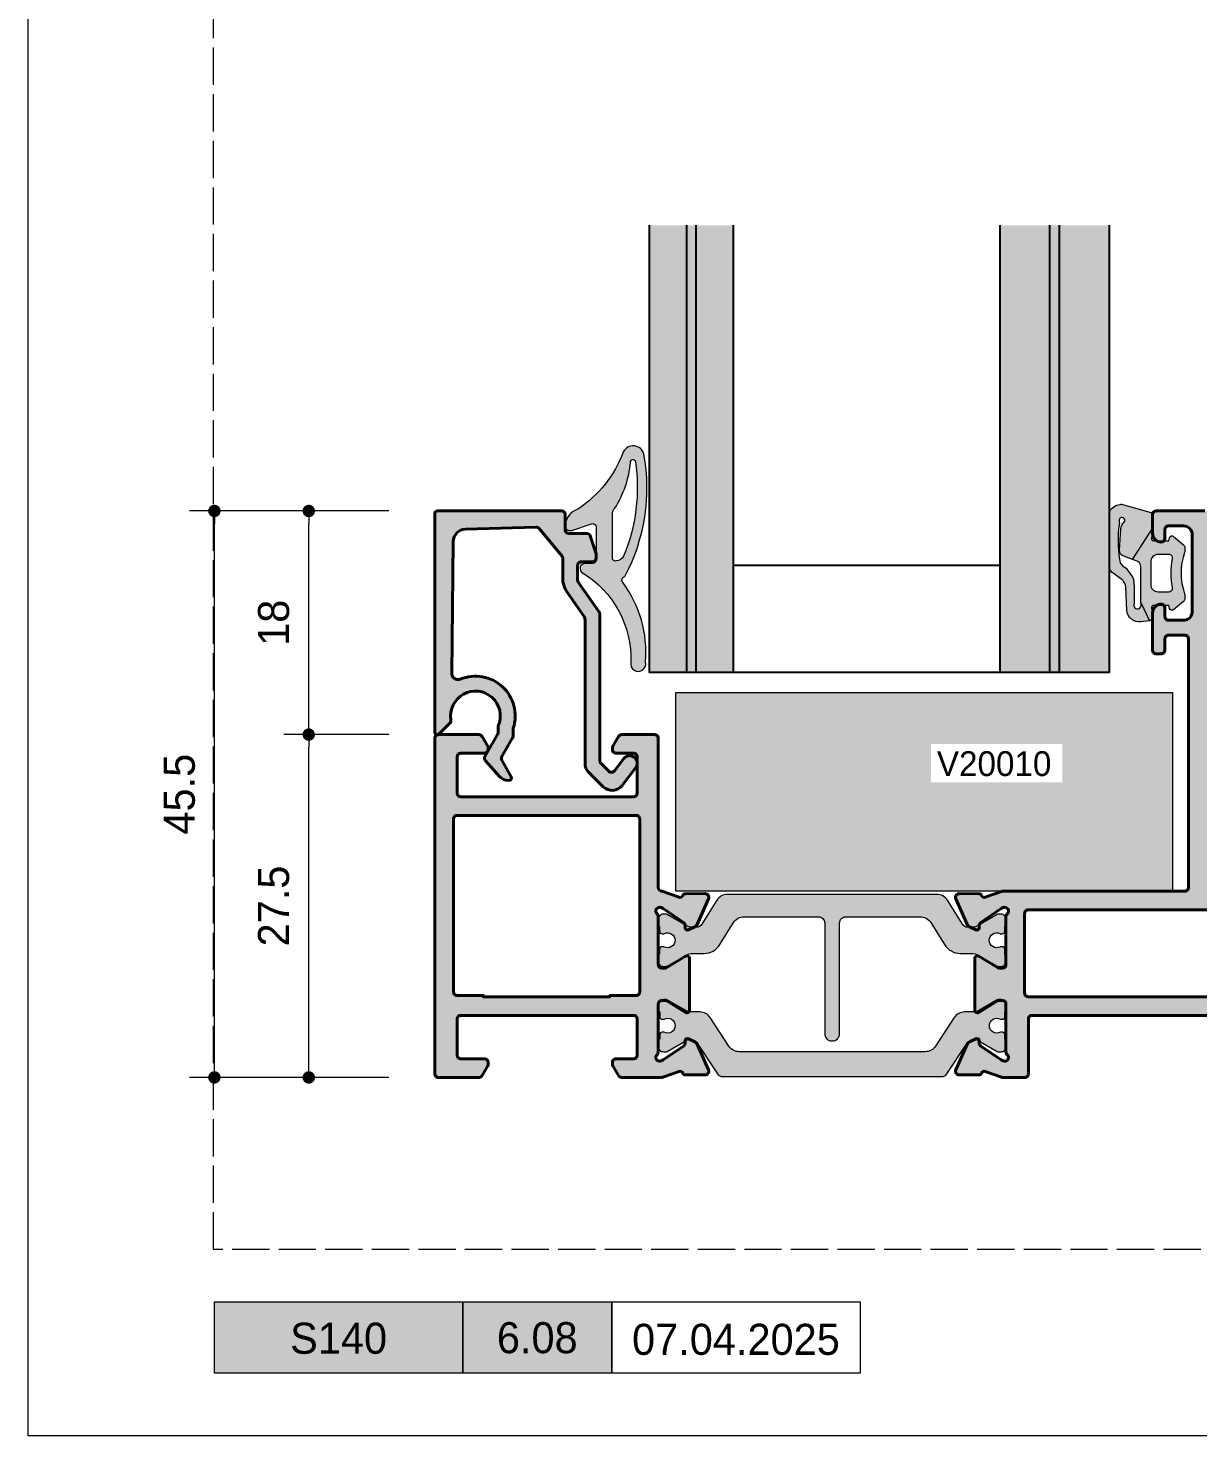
# Model space of a CAD drawing. Header units: millimetres. Extents: x -576 to 4430, y -1196 to 2690.
# Drawn here: x 1820 to 1914.2, y 0 to 113.3 of the extents above; entities that cross this region are included whole.
import ezdxf
from ezdxf.enums import TextEntityAlignment as Align

# ---------------------------------------------------------------- set-up
doc = ezdxf.new("R2010")
doc.units = ezdxf.units.MM
doc.header["$LTSCALE"] = 0.25
doc.header["$MEASUREMENT"] = 0
doc.linetypes.add('ACAD_ISO02W100', pattern=[15, 12, -3])
doc.layers.get('0').update_dxf_attribs({"lineweight": 5})
doc.layers.get('Defpoints').update_dxf_attribs({"lineweight": 5})
for name, color, linetype, lineweight in [('01_Aluminum', 4, 'Continuous', 40), ('01_Dimension', 251, 'Continuous', 9), ('01_External Border', 150, 'Continuous', 20), ('01_Fill Glass', 254, 'Continuous', 0), ('01_Fill Plastic', 253, 'Continuous', 0), ('01_Fill Polyamide', 10, 'Continuous', 0), ('01_Glazing', 6, 'Continuous', 25), ('01_Plastic', 3, 'Continuous', 20), ('01_Polyamide', 201, 'Continuous', 20), ('01_Text', 40, 'Continuous', 25), ('01_Thin line', 8, 'Continuous', 9)]:
    doc.layers.add(name, color=color, linetype=linetype, lineweight=lineweight)
for name, color, linetype, lineweight, true_color in [('01_Fill 2°material', 7, 'Continuous', 0, 0xbfbfbf), ('01_Fill Aluminum', 7, 'Continuous', 0, 0xdcdcdc), ('01_Text [White]', 7, 'Continuous', 25, 0xffffff)]:
    doc.layers.add(name, color=color, linetype=linetype, lineweight=lineweight, true_color=true_color)
doc.layers.add('01_Fill Border Grey', color=7, linetype='Continuous', true_color=0x555655)
doc.layers.add('02_Block Frame', color=7, linetype='Continuous', lineweight=5, true_color=0xe2001a, plot=False)
doc.layers.add('VETRO', color=6, linetype='Continuous')
doc.styles.add('ALUK Main&Secondary Titles', font='GOTHIC.TTF')
doc.styles.add('Aluk Text', font='GOTHIC.TTF')
doc.dimstyles.new('ALUK Manual 1-1', dxfattribs={"dimtxt": 2.5, "dimasz": 1, "dimexe": 2, "dimexo": 4, "dimgap": 1.5, "dimtad": 3, "dimdec": 1, "dimdsep": 46, "dimtxsty": 'Aluk Text', "dimblk": 'DOT', "dimcen": 0, "dimclrd": 256, "dimclre": 256, "dimclrt": 2, "dimaunit": 1, "dimadec": 0, "dimazin": 0, "dimtfac": 0.7, "dimtdec": 1, "dimtmove": 0, "dimatfit": 3, "dimldrblk": 'DOT', "dimfxl": 1, "dimtolj": 2, "dimlwd": -1, "dimlwe": -1, "dimarcsym": 0})

# ---------------------------------------------------------------- blocks, each defined once
blk = doc.blocks.new('serie_')
at = {"layer": '01_Text [White]', "color": 7, "true_color": 0xffffff, "insert": (10, -2.87), "char_height": 2.5, "attachment_point": 5, "style": 'ALUK Main&Secondary Titles'}
blk.add_mtext_dynamic_manual_height_columns('S140', width=20, gutter_width=12.5, heights=[0], dxfattribs=at)
blk = doc.blocks.new('U10000')
at = {"layer": '01_Fill Aluminum', "ltscale": 0.25}
h = blk.add_hatch(color=256, dxfattribs=at)
h.dxf.hatch_style = 1
h.paths.add_polyline_path([(96.5, 9.6, 0.585524), (96.19, 9.77), (94.68, 8.84, -0.137872), (94.52, 8.8), (94.3, 8.8, -0.414214), (94, 9.1), (94, 12.95, 0.213411), (93.9, 13.18, -0.85546), (94.22, 13.67), (94.4, 13.59), (96.03, 12.47, -0.267949), (96.16, 12.2), (96.15, 12.08, 0.57735), (96.44, 11.89), (96.94, 12.13, 0.177976), (97.09, 12.27), (98.04, 14.38, 0.544467), (97.76, 14.8), (96.18, 14.79, 0.303984), (95.97, 14.65, -0.402738), (95.67, 14.51), (94.37, 14.98, 0.086513), (94.27, 15), (79.6, 15, -0.414214), (79.3, 15.3), (79.3, 35.3, -0.414214), (79.6, 35.6), (80.9, 35.6, -0.414214), (81.2, 35.3), (81.2, 34.4, 0.414214), (81.5, 34.1), (81.9, 34.1, 0.414214), (82.2, 34.4), (82.2, 37.4, 0.414214), (81.5, 38.1, 0.414214), (81.2, 37.8), (81.2, 37.1, -0.414214), (80.9, 36.8), (79.7, 36.8, -0.414214), (79, 37.5), (79, 43.7, -0.414214), (79.7, 44.4), (80.9, 44.4, -0.414214), (81.2, 44.1), (81.2, 43.4, 0.414214), (81.5, 43.1, 0.414214), (82.2, 43.8), (82.2, 45.3, 0.414214), (81.9, 45.6), (78, 45.6, 0.414214), (77.7, 45.3), (77.7, 23.2, -0.391837), (77.42, 22.9), (77.12, 22.9, 0.391837), (76.2, 21.9), (76.2, 21.7, 0.414214), (76.5, 21.4), (77.4, 21.4, -0.414214), (77.7, 21.1), (77.7, 15.3, -0.414214), (77.4, 15), (70.23, 15, 0.086513), (70.13, 14.98), (68.83, 14.51, -0.392793), (68.53, 14.64), (68.53, 14.65, 0.294413), (68.31, 14.79), (66.74, 14.8, 0.548619), (66.46, 14.38), (67.41, 12.27, 0.177976), (67.55, 12.13), (68.06, 11.89, 0.717549), (68.35, 12.13, -0.329769), (68.47, 12.47), (70.1, 13.59), (70.28, 13.67, -0.855531), (70.6, 13.18, 0.213411), (70.5, 12.95), (70.5, 9.1, -0.414214), (70.2, 8.8), (69.98, 8.8, -0.137872), (69.82, 8.84), (68.3, 9.77, 0.585524), (68, 9.6), (68, 5.4, 0.585524), (68.3, 5.23), (69.82, 6.16, -0.137872), (69.98, 6.2), (70.2, 6.2, -0.414214), (70.5, 5.9), (70.5, 2.05, 0.213411), (70.6, 1.82, -0.85546), (70.28, 1.33), (70.1, 1.41), (68.47, 2.53, -0.267949), (68.34, 2.8), (68.35, 2.92, 0.57735), (68.06, 3.11), (67.55, 2.87, 0.177976), (67.41, 2.73), (66.46, 0.62, 0.544467), (66.74, 0.2), (68.31, 0.21, 0.303984), (68.53, 0.35, -0.402738), (68.83, 0.49), (70.13, 0.02, 0.086513), (70.23, 0), (72, 0, 0.414214), (72.3, 0.3), (72.3, 4.7, -0.414214), (72.6, 5), (91.9, 5, -0.414214), (92.2, 4.7), (92.2, 0.3, 0.414214), (92.5, 0), (94.27, 0, 0.086513), (94.37, 0.02), (95.67, 0.49, -0.392793), (95.96, 0.36), (95.97, 0.35, 0.294413), (96.18, 0.21), (97.76, 0.2, 0.548619), (98.04, 0.62), (97.09, 2.73, 0.177976), (96.94, 2.87), (96.44, 3.11, 0.717549), (96.15, 2.87, -0.329769), (96.03, 2.53), (94.4, 1.41), (94.22, 1.33, -0.855531), (93.9, 1.82, 0.213411), (94, 2.05), (94, 5.9, -0.414214), (94.3, 6.2), (94.52, 6.2, -0.137872), (94.68, 6.16), (96.19, 5.23, 0.585524), (96.5, 5.4)])
h.paths.add_polyline_path([(72, 13.2, -0.414214), (72.3, 13.5), (92.2, 13.5, -0.414214), (92.5, 13.2), (92.5, 6.8, -0.414214), (92.2, 6.5), (72.3, 6.5, -0.414214), (72, 6.8)], flags=16)
h = blk.add_hatch(color=256, dxfattribs=at)
h.dxf.hatch_style = 1
h.paths.add_polyline_path([(140, 27.3, 0.414214), (139.7, 27.6), (136.45, 27.6, 0.267949), (136.19, 27.45), (135.74, 26.67, 0.131652), (135.7, 26.52, 0.569051), (136, 26.1), (137.9, 26.1, -0.414214), (138.2, 25.8), (138.2, 22.9, -0.414214), (137.9, 22.6), (124, 22.6, -0.414214), (123.7, 22.9), (123.7, 25.8, -0.414214), (124, 26.1), (125.4, 26.1, 0.414214), (125.7, 26.4, 0.240277), (125.66, 26.67), (125.21, 27.45, 0.267949), (124.95, 27.6), (122.3, 27.6, 0.414214), (122, 27.3), (122, 15.3, -0.398616), (121.72, 15, 0.073042), (121.63, 14.98), (120.33, 14.51, -0.392793), (120.03, 14.64), (120.03, 14.65, 0.294413), (119.81, 14.79), (118.24, 14.8, 0.548619), (117.96, 14.38), (118.91, 12.27, 0.177976), (119.05, 12.13), (119.56, 11.89, 0.717549), (119.85, 12.13, -0.329769), (119.97, 12.47), (121.6, 13.59), (121.78, 13.67, -0.855531), (122.1, 13.18, 0.213411), (122, 12.95), (122, 9.1, -0.414214), (121.7, 8.8), (121.48, 8.8, -0.137872), (121.32, 8.84), (119.8, 9.77, 0.585524), (119.5, 9.6), (119.5, 5.4, 0.585524), (119.8, 5.23), (121.32, 6.16, -0.137872), (121.48, 6.2), (121.7, 6.2, -0.414214), (122, 5.9), (122, 2.05, 0.213411), (122.1, 1.82, -0.85546), (121.78, 1.33), (121.6, 1.41), (119.97, 2.53, -0.267949), (119.84, 2.8), (119.85, 2.92, 0.57735), (119.56, 3.11), (119.05, 2.87, 0.177976), (118.91, 2.73), (117.96, 0.62, 0.544467), (118.24, 0.2), (119.81, 0.21, 0.303984), (120.03, 0.35, -0.402738), (120.33, 0.49), (121.63, 0.02, 0.086513), (121.73, 0), (124.95, 0, 0.26795), (125.21, 0.15), (125.66, 0.93, 0.131652), (125.7, 1.08, 0.569051), (125.4, 1.5), (124, 1.5, -0.414214), (123.7, 1.8), (123.7, 4.7, -0.414214), (124, 5), (137.9, 5, -0.414214), (138.2, 4.7), (138.2, 1.8, -0.414214), (137.9, 1.5), (136, 1.5, 0.414214), (135.7, 1.2, 0.240277), (135.74, 0.93), (136.19, 0.15, 0.267949), (136.45, 0), (139.7, 0, 0.414214), (140, 0.3)])
h.paths.add_polyline_path([(123.5, 6.9), (123.5, 20.8, -0.414214), (123.8, 21.1), (138.2, 21.1, -0.414214), (138.5, 20.8), (138.5, 6.9, -0.414214), (138.2, 6.6), (136.1, 6.6), (136.1, 6.5), (125.9, 6.5), (125.9, 6.6), (123.8, 6.6, -0.414214)], flags=16)
at = {"layer": '01_Fill Polyamide', "ltscale": 0.25}
h = blk.add_hatch(color=256, dxfattribs=at)
h.dxf.hatch_style = 1
h.paths.add_polyline_path([(121.5, 11.59, 0.109552), (121.59, 11.57), (121.7, 11.57, 0.414214), (121.9, 11.77), (121.9, 12.14, 0.267949), (122, 12.32), (122, 12.74, 0.414214), (121.6, 13.14), (121.39, 13.14, 0.131571), (121.29, 13.12), (119.8, 12.25, -0.131571), (119.2, 12.09), (118.93, 12.09, -0.258618), (118.5, 12.33), (117.29, 14.27, 0.258618), (116.44, 14.74), (99.56, 14.74, 0.258618), (98.71, 14.27), (97.5, 12.33, -0.258618), (97.07, 12.09), (96.8, 12.09, -0.131571), (96.2, 12.25), (94.71, 13.12, 0.131571), (94.61, 13.14), (94.4, 13.14, 0.414214), (94, 12.74), (94, 12.32, 0.267949), (94.1, 12.14), (94.1, 11.77, 0.414214), (94.3, 11.57), (94.41, 11.57, 0.109552), (94.5, 11.59, -0.548663), (95.35, 11.04, -0.548663), (94.5, 10.5, 0.109552), (94.41, 10.52), (94.3, 10.52, 0.414214), (94.1, 10.32), (94.1, 9.94, 0.267949), (94, 9.77), (94, 9.34, 0.414214), (94.4, 8.94), (94.61, 8.94, 0.131571), (94.71, 8.97), (96.2, 9.83, -0.131571), (96.8, 9.99), (97.68, 9.99, 0.258618), (98.95, 10.7), (100.06, 12.47, -0.258618), (100.91, 12.94), (106.9, 12.94, -0.414214), (107.4, 12.44), (107.4, 3.54, 1), (108.6, 3.54), (108.6, 12.44, -0.414214), (109.1, 12.94), (115.09, 12.94, -0.258618), (115.94, 12.47), (117.04, 10.7, 0.258618), (118.32, 9.99), (119.2, 9.99, -0.131571), (119.8, 9.83), (121.29, 8.97, 0.131571), (121.39, 8.94), (121.6, 8.94, 0.414214), (122, 9.34), (122, 9.77, 0.267949), (121.9, 9.94), (121.9, 10.32, 0.414214), (121.7, 10.52), (121.59, 10.52, 0.109552), (121.5, 10.5, -0.548663), (120.65, 11.04, -0.548663)])
h.paths.add_polyline_path([(121.53, 4.69), (121.69, 4.69, 0.414214), (121.89, 4.89), (121.89, 5.27), (121.99, 5.27), (121.99, 5.87, 0.414214), (121.59, 6.27), (121.38, 6.27, 0.137888), (121.28, 6.24), (119.79, 5.38, -0.131829), (119.39, 5.27), (118.65, 5.27, 0.252853), (117.82, 4.82), (116.31, 2.52, -0.252853), (115.48, 2.07), (100.51, 2.07, -0.252853), (99.67, 2.52), (98.17, 4.82, 0.252853), (97.33, 5.27), (96.6, 5.27, -0.131829), (96.2, 5.38), (94.7, 6.24, 0.125779), (94.6, 6.27), (94.39, 6.27, 0.414214), (93.99, 5.87), (93.99, 5.27), (94.09, 5.27), (94.09, 4.89, 0.414214), (94.29, 4.69), (94.45, 4.69, -0.571287), (95.34, 4.17, -0.571287), (94.45, 3.64), (94.29, 3.64, 0.414214), (94.09, 3.44), (94.09, 3.07), (93.99, 3.07), (93.99, 2.47, 0.414214), (94.39, 2.07), (94.6, 2.07, 0.137888), (94.71, 2.1), (96.23, 2.98, -0.397189), (97.13, 2.77), (98.76, 0.29, 0.252157), (99.17, 0.07), (116.81, 0.07, 0.252157), (117.23, 0.29), (118.86, 2.77, -0.397189), (119.76, 2.98), (121.29, 2.09, 0.125779), (121.38, 2.07), (121.59, 2.07, 0.414214), (121.99, 2.47), (121.99, 3.07), (121.89, 3.07), (121.89, 3.44, 0.414214), (121.69, 3.64), (121.53, 3.64, -0.571287), (120.64, 4.17, -0.571287)])
at = {"layer": '01_Aluminum'}
blk.add_lwpolyline([(78, 45.6), (81.9, 45.6, -0.414214), (82.2, 45.3), (82.2, 43.8, -0.414214), (81.5, 43.1, -0.414214), (81.2, 43.4), (81.2, 44.1, 0.414214), (80.9, 44.4), (79.7, 44.4, 0.414214), (79, 43.7), (79, 37.5, 0.414214), (79.7, 36.8), (80.9, 36.8, 0.414214), (81.2, 37.1), (81.2, 37.8, -0.414214), (81.5, 38.1, -0.414214), (82.2, 37.4), (82.2, 34.4, -0.414214), (81.9, 34.1), (81.5, 34.1, -0.414214), (81.2, 34.4), (81.2, 35.3, 0.414214), (80.9, 35.6), (79.6, 35.6, 0.414214), (79.3, 35.3), (79.3, 15.3, 0.414214), (79.6, 15), (94.27, 15, -0.086513), (94.37, 14.98), (95.67, 14.51, 0.392793), (95.96, 14.64), (95.97, 14.65, -0.294413), (96.18, 14.79), (97.76, 14.8, -0.548619), (98.04, 14.38), (97.09, 12.27, -0.177976), (96.94, 12.13), (96.44, 11.89, -0.57735), (96.15, 12.08), (96.16, 12.2, 0.267949), (96.03, 12.47), (94.4, 13.59), (94.22, 13.67, 0.85546), (93.9, 13.18, -0.213411), (94, 12.95), (94, 9.1, 0.414214), (94.3, 8.8), (94.52, 8.8, 0.137872), (94.68, 8.84), (96.19, 9.77, -0.585524), (96.5, 9.6), (96.5, 5.4, -0.585524), (96.19, 5.23), (94.68, 6.16, 0.137872), (94.52, 6.2), (94.3, 6.2, 0.414214), (94, 5.9), (94, 2.05, -0.213411), (93.9, 1.82, 0.85546), (94.22, 1.33), (94.4, 1.41), (96.03, 2.53, 0.267949), (96.16, 2.8), (96.15, 2.92, -0.57735), (96.44, 3.11), (96.94, 2.87, -0.177976), (97.09, 2.73), (98.04, 0.62, -0.548619), (97.76, 0.2), (96.18, 0.21, -0.294413), (95.97, 0.35), (95.96, 0.36, 0.392793), (95.67, 0.49), (94.37, 0.02, -0.086513), (94.27, 0), (92.5, 0, -0.414214), (92.2, 0.3), (92.2, 4.7, 0.414214), (91.9, 5), (72.6, 5, 0.414214)], format="xyb", dxfattribs=at)
for points in [[(121.32, 8.84, 0.137872), (121.48, 8.8), (121.7, 8.8, 0.414214), (122, 9.1), (122, 12.95, -0.213411), (122.1, 13.18, 0.85546), (121.78, 13.67), (121.6, 13.59), (119.97, 12.47, 0.267949), (119.84, 12.2), (119.85, 12.08, -0.57735), (119.56, 11.89), (119.05, 12.13, -0.177976), (118.91, 12.27), (117.96, 14.38, -0.548619), (118.24, 14.8), (119.81, 14.79, -0.294413), (120.03, 14.65), (120.03, 14.64, 0.392793), (120.33, 14.51), (121.63, 14.98, -0.073042), (121.72, 15, 0.398616), (122, 15.3), (122, 27.3, -0.414214), (122.3, 27.6), (124.95, 27.6, -0.267949), (125.21, 27.45), (125.66, 26.67, -0.131652), (125.7, 26.52), (125.7, 26.4, -0.414214), (125.4, 26.1), (124, 26.1, 0.414214), (123.7, 25.8), (123.7, 22.9, 0.414214), (124, 22.6), (137.9, 22.6, 0.414214), (138.2, 22.9), (138.2, 25.8, 0.414214), (137.9, 26.1), (136, 26.1, -0.414214), (135.7, 26.4), (135.7, 26.52, -0.131652), (135.74, 26.67), (136.19, 27.45, -0.267949), (136.45, 27.6), (139.7, 27.6, -0.414214), (140, 27.3), (140, 0.3, -0.414214), (139.7, 0), (136.45, 0, -0.267949), (136.19, 0.15), (135.74, 0.93, -0.131652), (135.7, 1.08), (135.7, 1.2, -0.414214), (136, 1.5), (137.9, 1.5, 0.414214), (138.2, 1.8), (138.2, 4.7, 0.414214), (137.9, 5), (124, 5, 0.414214), (123.7, 4.7), (123.7, 1.8, 0.414214), (124, 1.5), (125.4, 1.5, -0.414214), (125.7, 1.2), (125.7, 1.08, -0.131652), (125.66, 0.93), (125.21, 0.15, -0.267949), (124.95, 0), (121.73, 0, -0.086513), (121.63, 0.02), (120.33, 0.49, 0.392793), (120.03, 0.36), (120.03, 0.35, -0.294413), (119.81, 0.21), (118.24, 0.2, -0.548619), (117.96, 0.62), (118.91, 2.73, -0.177976), (119.05, 2.87), (119.56, 3.11, -0.57735), (119.85, 2.92), (119.84, 2.8, 0.267949), (119.97, 2.53), (121.6, 1.41), (121.78, 1.33, 0.85546), (122.1, 1.82, -0.213411), (122, 2.05), (122, 5.9, 0.414214), (121.7, 6.2), (121.48, 6.2, 0.137872), (121.32, 6.16), (119.8, 5.23, -0.585524), (119.5, 5.4), (119.5, 9.6, -0.585524), (119.8, 9.77)], [(138.5, 20.8), (138.5, 6.9, -0.414214), (138.2, 6.6), (136.1, 6.6), (136.1, 6.5), (125.9, 6.5), (125.9, 6.6), (123.8, 6.6, -0.414214), (123.5, 6.9), (123.5, 20.8, -0.414214), (123.8, 21.1), (138.2, 21.1, -0.414214)], [(72.3, 6.5, -0.414214), (72, 6.8), (72, 13.2, -0.414214), (72.3, 13.5), (92.2, 13.5, -0.414214), (92.5, 13.2), (92.5, 6.8, -0.414214), (92.2, 6.5)]]:
    blk.add_lwpolyline(points, format="xyb", close=True, dxfattribs=at)
at = {"layer": '01_Polyamide'}
for points in [[(118.5, 12.33, 0.258618), (118.93, 12.09), (119.2, 12.09, 0.131571), (119.8, 12.25), (121.29, 13.12, -0.131571), (121.39, 13.14), (121.6, 13.14, -0.414214), (122, 12.74), (122, 12.32, -0.267949), (121.9, 12.14), (121.9, 11.77, -0.414214), (121.7, 11.57), (121.59, 11.57, -0.109552), (121.5, 11.59, 0.548663), (120.65, 11.04, 0.548663), (121.5, 10.5, -0.109552), (121.59, 10.52), (121.7, 10.52, -0.414214), (121.9, 10.32), (121.9, 9.94, -0.267949), (122, 9.77), (122, 9.34, -0.414214), (121.6, 8.94), (121.39, 8.94, -0.131571), (121.29, 8.97), (119.8, 9.83, 0.131571), (119.2, 9.99), (118.32, 9.99, -0.258618), (117.04, 10.7), (115.94, 12.47, 0.258618), (115.09, 12.94), (109.1, 12.94, 0.414214), (108.6, 12.44), (108.6, 3.54, -1), (107.4, 3.54), (107.4, 12.44, 0.414214), (106.9, 12.94), (100.91, 12.94, 0.258618), (100.06, 12.47), (98.95, 10.7, -0.258618), (97.68, 9.99), (96.8, 9.99, 0.131571), (96.2, 9.83), (94.71, 8.97, -0.131571), (94.61, 8.94), (94.4, 8.94, -0.414214), (94, 9.34), (94, 9.77, -0.267949), (94.1, 9.94), (94.1, 10.32, -0.414214), (94.3, 10.52), (94.41, 10.52, -0.109552), (94.5, 10.5, 0.548663), (95.35, 11.04, 0.548663), (94.5, 11.59, -0.109552), (94.41, 11.57), (94.3, 11.57, -0.414214), (94.1, 11.77), (94.1, 12.14, -0.267949), (94, 12.32), (94, 12.74, -0.414214), (94.4, 13.14), (94.61, 13.14, -0.131571), (94.71, 13.12), (96.2, 12.25, 0.131571), (96.8, 12.09), (97.07, 12.09, 0.258618), (97.5, 12.33), (98.71, 14.27, -0.258618), (99.56, 14.74), (116.44, 14.74, -0.258618), (117.29, 14.27)], [(117.23, 0.29, -0.252157), (116.81, 0.07), (99.17, 0.07), (99.17, 0.07, -0.252157), (98.76, 0.29), (97.13, 2.77, 0.397189), (96.23, 2.98), (94.7, 2.09, -0.125779), (94.6, 2.07), (94.39, 2.07, -0.414214), (93.99, 2.47), (93.99, 3.07), (94.09, 3.07), (94.09, 3.44, -0.414214), (94.29, 3.64), (94.45, 3.64, 0.571287), (95.34, 4.17, 0.571287), (94.45, 4.69), (94.29, 4.69, -0.414214), (94.09, 4.89), (94.09, 5.27), (93.99, 5.27), (93.99, 5.87, -0.414214), (94.39, 6.27), (94.6, 6.27, -0.125779), (94.7, 6.24), (96.2, 5.38, 0.131829), (96.6, 5.27), (97.33, 5.27, -0.252853), (98.17, 4.82), (99.67, 2.52, 0.252853), (100.51, 2.07), (100.51, 2.07), (115.48, 2.07), (115.48, 2.07, 0.252853), (116.31, 2.52), (117.82, 4.82, -0.252853), (118.65, 5.27), (119.39, 5.27, 0.131829), (119.79, 5.38), (121.29, 6.24, -0.125779), (121.38, 6.27), (121.59, 6.27, -0.414214), (121.99, 5.87), (121.99, 5.27), (121.89, 5.27), (121.89, 4.89, -0.414214), (121.69, 4.69), (121.53, 4.69, 0.571287), (120.64, 4.17, 0.571287), (121.53, 3.64), (121.69, 3.64, -0.414214), (121.89, 3.44), (121.89, 3.07), (121.99, 3.07), (121.99, 2.47, -0.414214), (121.59, 2.07), (121.38, 2.07, -0.125779), (121.29, 2.09), (119.76, 2.98, 0.397189), (118.86, 2.77)]]:
    blk.add_lwpolyline(points, format="xyb", close=True, dxfattribs=at)
blk = doc.blocks.new('_Dot')
at = {"color": 0, "linetype": 'ByBlock', "lineweight": -2}
blk.add_line((-0.5, 0), (-1, 0), dxfattribs=at)
at = {"color": 0, "linetype": 'ByBlock', "const_width": 0.5}
blk.add_lwpolyline([(-0.25, 0, 1), (0.25, 0, 1)], format="xyb", close=True, dxfattribs=at)
blk = doc.blocks.new('*D275')
at = {"layer": '01_Dimension', "ltscale": 0.25, "transparency": 16777216}
for p, q in [((1849.05, 56.45), (1840.6, 56.45)), ((1842.6, 29.85), (1842.6, 55.45)), ((1849.05, 28.85), (1840.6, 28.85))]:
    blk.add_line(p, q, dxfattribs=at)
at = {"layer": 'Defpoints', "color": 0, "ltscale": 0.25, "transparency": 16777216}
for p in [(1842.6, 56.45), (1853.05, 56.45), (1853.05, 28.85)]:
    blk.add_point(p, dxfattribs=at)
at = {"layer": '01_Dimension', "ltscale": 0.25, "transparency": 16777216}
for p, rotation in [((1842.6, 56.45), 90), ((1842.6, 28.85), 270)]:
    blk.add_blockref('_Dot', p, dxfattribs=dict(at, rotation=rotation))
at = {"layer": '01_Dimension', "color": 2, "ltscale": 0.25, "transparency": 16777216, "insert": (1839.78, 42.65), "char_height": 2.5, "attachment_point": 5, "rotation": 90, "style": 'Aluk Text'}
blk.add_mtext('\\A2;27.5', dxfattribs=at)
blk = doc.blocks.new('*D183')
at = {"layer": '01_Dimension', "ltscale": 0.25, "transparency": 16777216}
for p, q in [((1849.05, 74.45), (1840.6, 74.45)), ((1842.6, 57.45), (1842.6, 73.45)), ((1849.05, 56.45), (1840.6, 56.45))]:
    blk.add_line(p, q, dxfattribs=at)
at = {"layer": 'Defpoints', "color": 0, "ltscale": 0.25, "transparency": 16777216}
for p in [(1842.6, 74.45), (1853.05, 74.45), (1853.05, 56.45)]:
    blk.add_point(p, dxfattribs=at)
at = {"layer": '01_Dimension', "ltscale": 0.25, "transparency": 16777216}
for p, rotation in [((1842.6, 74.45), 90), ((1842.6, 56.45), 270)]:
    blk.add_blockref('_Dot', p, dxfattribs=dict(at, rotation=rotation))
at = {"layer": '01_Dimension', "color": 2, "ltscale": 0.25, "transparency": 16777216, "insert": (1839.78, 65.45), "char_height": 2.5, "attachment_point": 5, "rotation": 90, "style": 'Aluk Text'}
blk.add_mtext('\\A2;18', dxfattribs=at)
blk = doc.blocks.new('*D184')
at = {"layer": '01_Dimension', "ltscale": 0.25, "transparency": 16777216}
for p, q in [((1849.05, 74.45), (1833, 74.45)), ((1835, 29.85), (1835, 73.45)), ((1849.05, 28.85), (1833, 28.85))]:
    blk.add_line(p, q, dxfattribs=at)
at = {"layer": 'Defpoints', "color": 0, "ltscale": 0.25, "transparency": 16777216}
for p in [(1835, 74.45), (1853.05, 74.45), (1853.05, 28.85)]:
    blk.add_point(p, dxfattribs=at)
at = {"layer": '01_Dimension', "ltscale": 0.25, "transparency": 16777216}
for p, rotation in [((1835, 74.45), 90), ((1835, 28.85), 270)]:
    blk.add_blockref('_Dot', p, dxfattribs=dict(at, rotation=rotation))
at = {"layer": '01_Dimension', "color": 2, "ltscale": 0.25, "transparency": 16777216, "insert": (1832.19, 51.65), "char_height": 2.5, "attachment_point": 5, "rotation": 90, "style": 'Aluk Text'}
blk.add_mtext('\\A2;45.5', dxfattribs=at)
blk = doc.blocks.new('N10822')
at = {"layer": '01_Fill Aluminum', "ltscale": 0.25}
h = blk.add_hatch(color=256, dxfattribs=at)
h.dxf.hatch_style = 1
h.paths.add_polyline_path([(18.3, 0.1, 0.414214), (18.1, 0.3), (0.5, 0.3, 0.668179), (0.36, -0.04), (1.23, -0.92, 0.239713), (1.49, -1, -1.314619), (1.05, -4.83, 0.096472), (0.94, -4.81), (0.5, -4.81, -0.131652), (0.35, -4.77), (-1.45, -3.73, 0.32492), (-1.8, -3.77), (-3.06, -4.9, 0.221443), (-3.39, -5.68, 0.543658), (-3.1, -5.84), (-1.75, -5.11, -0.260828), (-1.45, -5.11), (0.03, -5.97, 0.131652), (0.18, -6.01), (0.73, -6.01, -0.077954), (0.82, -6.02, 0.639471), (4.76, -1.75, -0.535663), (5.22, -1.06), (15.84, -1.19, -0.402203), (16.83, -2.16), (16.99, -7.85, -0.237824), (16.88, -8.1), (14.69, -9.93, -0.175595), (14.5, -10), (12.9, -10, 0.153915), (11.76, -10.36), (9.83, -11.71, -0.153915), (9.54, -11.8), (-2.02, -11.8, 0.198912), (-2.73, -12.09), (-3.9, -13.27, 0.457988), (-3.79, -14.78), (-2.36, -15.88, 1), (-1.63, -14.92), (-2.62, -14.16, -0.452966), (-2.65, -13.71), (-2.03, -13.09, -0.198912), (-1.81, -13), (9.92, -13, 0.153915), (10.21, -12.91), (12.57, -11.25, -0.153915), (12.75, -11.2), (13.9, -11.2, -0.414214), (14.2, -11.5), (14.2, -12.4, 0.414214), (14.5, -12.7), (14.77, -12.7, 0.078702), (14.86, -12.69), (16.29, -12.22, 0.32492), (16.5, -11.93), (16.5, -10.5, -0.414214), (16.8, -10.2), (18, -10.2, 0.414214), (18.3, -9.9)])
at = {"layer": '01_Aluminum'}
blk.add_lwpolyline([(0.82, -6.02, 0.077954), (0.73, -6.01), (0.18, -6.01, -0.131652), (0.03, -5.97), (-1.45, -5.11, 0.260828), (-1.75, -5.11), (-3.1, -5.84, -0.568509), (-3.39, -5.67), (-3.39, -5.65, -0.212557), (-3.06, -4.9), (-1.8, -3.77, -0.32492), (-1.45, -3.73), (0.35, -4.77, 0.131652), (0.5, -4.81), (0.94, -4.81, -0.096472), (1.05, -4.83, 1.314619), (1.49, -1, -0.239713), (1.23, -0.92), (0.36, -0.04, -0.668179), (0.5, 0.3), (18.1, 0.3, -0.414214), (18.3, 0.1), (18.3, -9.9, -0.414216), (18, -10.2), (16.8, -10.2, 0.414214), (16.5, -10.5), (16.5, -11.93, -0.32492), (16.29, -12.22), (14.86, -12.69, -0.078702), (14.77, -12.7), (14.5, -12.7, -0.414214), (14.2, -12.4), (14.2, -11.5, 0.414214), (13.9, -11.2), (12.75, -11.2, 0.153915), (12.57, -11.25), (10.21, -12.91, -0.153915), (9.92, -13), (-1.81, -13, 0.198912), (-2.03, -13.09), (-2.65, -13.71, 0.452966), (-2.62, -14.16), (-1.63, -14.92, -1), (-2.36, -15.88), (-3.79, -14.78, -0.457988), (-3.9, -13.27), (-2.73, -12.09, -0.198912), (-2.02, -11.8), (9.54, -11.8, 0.153915), (9.83, -11.71), (11.76, -10.36, -0.153915), (12.9, -10), (14.5, -10, 0.175595), (14.69, -9.93), (16.88, -8.1, 0.237824), (16.99, -7.85), (16.83, -2.16, 0.402203), (15.84, -1.19), (5.23, -1.06, 0.542071), (4.76, -1.75, -0.639471)], format="xyb", close=True, dxfattribs=at)
blk = doc.blocks.new('V20010')
at = {"layer": '01_Fill Plastic'}
h = blk.add_hatch(color=256, dxfattribs=at)
h.paths.add_polyline_path([(40, 16), (0, 16), (0, 0), (40, 0)])
h.paths.add_polyline_path([(19.45, 11.83), (19.45, 8.76), (8.87, 8.76), (8.87, 11.83)], flags=16)
at = {"layer": '01_Plastic'}
blk.add_lwpolyline([(0, 0), (40, 0), (40, 16), (0, 16)], close=True, dxfattribs=at)
blk = doc.blocks.new('809120')
at = {"layer": '01_Fill Plastic', "ltscale": 0.25}
h = blk.add_hatch(color=256, dxfattribs=at)
h.dxf.hatch_style = 1
h.paths.add_polyline_path([(-9.32, -2.78, 1.248095), (-9.27, -3.97, 0.180641), (-2.91, -2.16, -0.571388), (-2.39, -2.31, 0.168668), (7.45, -3.84, 0.698506), (7.61, -2.17, -0.159099), (3.03, 1.47, 0.302817), (1.73, 2.5, 0.536771), (1.31, 1.97), (1.84, 0.39, -0.511773), (1.55, 0), (-1.05, 0, -0.414214), (-1.35, 0.3), (-1.35, 0.9, 0.752498), (-2.1, 1.11, -0.27203)])
h.paths.add_polyline_path([(-0.88, -1.3), (2.72, -1.3, -0.138334), (3.09, -1.49, 0.117417), (6.79, -2.77, -0.964685), (6.87, -3.15, -0.136865), (-0.77, -2.2, -0.234974), (-1.15, -1.61, -0.505344)], flags=16)
at = {"layer": '01_Plastic'}
for points in [[(-1.35, 0.9, 0.752498), (-2.1, 1.11, -0.27203), (-9.32, -2.78, 1.248095), (-9.27, -3.97, 0.180641), (-2.91, -2.16, -0.571388), (-2.39, -2.31, 0.168668), (7.45, -3.84, 0.698506), (7.61, -2.17, -0.159099), (3.03, 1.47, 0.302817), (1.73, 2.5, 0.536771), (1.31, 1.97), (1.84, 0.39, -0.511773), (1.55, 0), (-1.05, 0, -0.414214), (-1.35, 0.3)], [(6.87, -3.15, -0.136865), (-0.77, -2.2, -0.234974), (-1.15, -1.61, -0.505344), (-0.88, -1.3), (2.72, -1.3, -0.138334), (3.09, -1.49, 0.117417), (6.79, -2.77, -0.964685)]]:
    blk.add_lwpolyline(points, format="xyb", close=True, dxfattribs=at)
blk = doc.blocks.new('PAGE pari')
at = {"layer": '02_Block Frame'}
blk.add_lwpolyline([(0, 0), (0, 297), (210, 297), (210, 0)], close=True, dxfattribs=at)
at = {"layer": '02_Block Frame', "linetype": 'ACAD_ISO02W100'}
blk.add_lwpolyline([(14.93, 15), (14.93, 282), (191.93, 282), (191.93, 15)], close=True, dxfattribs=at)

msp = doc.modelspace()

# ---------------------------------------------------------------- hatches: boundary and pattern name
at = {"layer": '01_Fill 2°material', "ltscale": 0.25}
h = msp.add_hatch(color=256, dxfattribs=at)
h.dxf.hatch_style = 1
h.paths.add_polyline_path([(1910.549, 73.049), (1910.549, 74.07, 0.3394543), (1910.327, 74.359), (1908.23, 74.953, 0.1482487), (1907.941, 74.978, 0.2751645), (1907.049, 74.315), (1907.049, 70.096, 0.2126775), (1907.285, 69.49), (1908.068, 68.927, -0.2299984), (1908.4, 68.312), (1908.481, 66.45, 0.4281836), (1909.6, 65.532), (1910.302, 65.618), (1909.599, 67.084, -0.2920037), (1909.503, 66.609, 0.2172113), (1909.473, 66.595, -0.7781694), (1909.082, 67.003), (1909.076, 68.214), (1909.037, 68.771, 0.0547678), (1908.954, 69.1), (1908.783, 69.373), (1908.468, 69.768, 0.161076), (1908.215, 69.975), (1908.15, 70.018, -0.2259164), (1907.886, 70.568, -0.0661656), (1907.854, 73.333, 0.1295709), (1907.875, 73.587, -1.8048413), (1908.271, 73.555, 0.2184161), (1907.982, 72.995), (1907.876, 71.282, 0.3394543), (1908.246, 70.799), (1908.931, 70.555)])
at = {"layer": '01_Fill Border Grey', "ltscale": 0.25}
h = msp.add_hatch(color=256, dxfattribs=at)
h.dxf.hatch_style = 1
h.paths.add_polyline_path([(1867.001, 5.033), (1835.001, 5.033), (1835.001, 10.778), (1867.001, 10.778)])
at = {"layer": '01_Fill Glass', "ltscale": 0.25}
h = msp.add_hatch(color=256, dxfattribs=at)
h.dxf.hatch_style = 1
h.paths.add_polyline_path([(1876.809, 97.449), (1870.049, 97.449), (1870.049, 61.449), (1876.809, 61.449)])
h.paths.add_polyline_path([(1907.049, 97.449), (1898.289, 97.449), (1898.289, 61.449), (1907.049, 61.449)])
at = {"layer": '01_Fill Plastic', "ltscale": 0.25}
h = msp.add_hatch(color=256, dxfattribs=at)
h.dxf.hatch_style = 1
h.paths.add_polyline_path([(1913.149, 67.691, 0.0847196), (1913.132, 67.791, -0.170664), (1913.132, 71.108, 0.0847196), (1913.149, 71.207), (1913.149, 71.498, 0.2216947), (1913.042, 71.728), (1912.238, 72.402, 0.5486188), (1911.917, 72.301), (1911.849, 72.049), (1910.649, 72.049, -0.4930418), (1910.456, 72.301), (1910.549, 72.649), (1910.549, 73.049), (1908.931, 70.555), (1909.228, 70.448, -0.3394543), (1909.599, 69.965), (1909.599, 67.084), (1910.302, 65.618, 0.3635221), (1910.549, 65.914), (1910.549, 66.249), (1910.456, 66.598, -0.4930418), (1910.649, 66.849), (1911.849, 66.849), (1911.917, 66.598, 0.5486188), (1912.238, 66.496), (1913.042, 67.17, 0.2216947), (1913.149, 67.4)])
h.paths.add_polyline_path([(1910.399, 68.549), (1910.399, 70.349, -0.4142136), (1910.999, 70.949), (1911.868, 70.949, -0.4734737), (1912.162, 70.59, 0.0993311), (1912.162, 68.308, -0.4734737), (1911.868, 67.949), (1910.999, 67.949, -0.4142136)], flags=16)

# ---------------------------------------------------------------- linework, layer by layer
at = {"layer": '01_External Border'}
for points in [[(1855.001, 5.033), (1835.001, 5.033), (1835.001, 10.778), (1855.001, 10.778)], [(1867.001, 5.033), (1855.001, 5.033), (1855.001, 10.778), (1867.001, 10.778)], [(1887.001, 5.033), (1867.001, 5.033), (1867.001, 10.778), (1887.001, 10.778)]]:
    msp.add_lwpolyline(points, close=True, dxfattribs=at)
at = {"layer": '01_Glazing', "ltscale": 0.25}
for p, q in [((1873.049, 61.449), (1873.049, 97.449)), ((1873.809, 61.449), (1873.809, 97.449)), ((1876.809, 61.449), (1876.809, 97.449)), ((1898.289, 61.449), (1898.289, 97.449)), ((1902.289, 61.449), (1902.289, 97.449)), ((1903.049, 61.449), (1903.049, 97.449))]:
    msp.add_line(p, q, dxfattribs=at)
at = {"layer": '01_Glazing'}
msp.add_line((1876.809, 70.099), (1898.289, 70.099), dxfattribs=at)
at = {"layer": '01_Plastic'}
for p, q in [((1908.924, 70.545), (1910.549, 73.049)), ((1909.599, 67.084), (1910.302, 65.618))]:
    msp.add_line(p, q, dxfattribs=at)
for points in [[(1913.149, 67.691), (1913.149, 67.4, -0.2216947), (1913.042, 67.17), (1912.238, 66.496, -0.5486188), (1911.917, 66.598), (1911.849, 66.849), (1910.649, 66.849, 0.4930418), (1910.456, 66.598), (1910.549, 66.249), (1910.549, 65.914, -0.3635221), (1910.302, 65.618), (1909.6, 65.532, -0.4281836), (1908.481, 66.45), (1908.4, 68.312, 0.2299984), (1908.068, 68.927), (1907.285, 69.49, -0.2126775), (1907.049, 70.096), (1907.049, 74.315, -0.2751645), (1907.941, 74.978, -0.1482487), (1908.23, 74.953), (1910.327, 74.359, -0.3394543), (1910.549, 74.07), (1910.549, 72.649), (1910.456, 72.301, 0.4930418), (1910.649, 72.049), (1911.849, 72.049), (1911.917, 72.301, -0.5486188), (1912.238, 72.402), (1913.042, 71.728, -0.2216947), (1913.149, 71.498), (1913.149, 71.207, -0.0847196), (1913.132, 71.108, 0.170664), (1913.132, 67.791, -0.0847196)], [(1909.599, 67.084), (1909.599, 69.965, 0.3394543), (1909.228, 70.448), (1908.246, 70.799, -0.3394543), (1907.876, 71.282), (1907.983, 73.018, -0.2104988), (1908.271, 73.555, 1.8048413), (1907.875, 73.587, -0.1295709), (1907.854, 73.333, 0.0661656), (1907.886, 70.568, 0.2259164), (1908.15, 70.018), (1908.215, 69.975, -0.161076), (1908.468, 69.768), (1908.783, 69.373), (1908.954, 69.1, -0.0547678), (1909.037, 68.771), (1909.076, 68.214), (1909.082, 67.003, 0.7781694), (1909.473, 66.595, -0.2172113), (1909.503, 66.609, 0.2920037)], [(1910.399, 68.549, 0.4142136), (1910.999, 67.949), (1911.868, 67.949, 0.4734737), (1912.162, 68.308, -0.0993311), (1912.162, 70.59, 0.4734737), (1911.868, 70.949), (1910.999, 70.949, 0.4142136), (1910.399, 70.349)]]:
    msp.add_lwpolyline(points, format="xyb", close=True, dxfattribs=at)
at = {"layer": 'VETRO'}
msp.add_lwpolyline([(1907.049, 97.449), (1907.049, 61.449), (1870.049, 61.449), (1870.049, 97.449)], dxfattribs=at)

# ---------------------------------------------------------------- block references
msp.add_blockref('PAGE pari', (1820, 0))
at = {"layer": '01_Aluminum', "xscale": -1}
msp.add_blockref('U10000', (1992.748, 28.849), dxfattribs=at)
at = {"layer": '01_Aluminum', "rotation": 90.00000000000001}
msp.add_blockref('N10822', (1853.049, 56.149), dxfattribs=at)
at = {"layer": '01_Plastic', "rotation": 90.00000000000001}
msp.add_blockref('809120', (1865.749, 71.576), dxfattribs=at)
at = {"layer": '01_Text [White]', "color": 7, "true_color": 0xffffff}
msp.add_blockref('serie_', (1835.001, 10.71), dxfattribs=at)
at = {"layer": '01_Thin line', "xscale": -1}
msp.add_blockref('V20010', (1912.149, 43.849), dxfattribs=at)

# ---------------------------------------------------------------- texts
at = {"layer": '01_Text', "style": 'Aluk Text'}
msp.add_text('V20010', height=2, dxfattribs=at).set_placement((1893.182, 53.111))
at = {"layer": '01_Text', "style": 'ALUK Main&Secondary Titles'}
msp.add_attdef('07.04.2025', text='', height=2.5, dxfattribs=at).set_placement((1877.001, 7.771), align=Align.MIDDLE)
at = {"layer": '01_Text [White]', "color": 7, "ltscale": 0.25, "true_color": 0xffffff, "style": 'Aluk Text'}
msp.add_attdef('6.08', text='', height=2.5, dxfattribs=at).set_placement((1861.001, 7.903), align=Align.MIDDLE)

# ---------------------------------------------------------------- dimensions: what is measured, and where the dimension line sits
at = {"layer": '01_Dimension', "ltscale": 0.25}
dim = msp.add_linear_dim(base=(1835, 74.449), p1=(1853.048, 28.849), p2=(1853.048, 74.449), angle=90, text='45.5', dimstyle='ALUK Manual 1-1', dxfattribs=at)
dim.commit()
dim.dimension.update_dxf_attribs({"geometry": '*D184', "text_midpoint": (1835, 51.649), "dimtype": 160})
dim = msp.add_linear_dim(base=(1842.596, 74.449), p1=(1853.048, 56.449), p2=(1853.048, 74.449), angle=90, dimstyle='ALUK Manual 1-1', dxfattribs=at)
dim.commit()
dim.dimension.update_dxf_attribs({"geometry": '*D183', "text_midpoint": (1839.783, 65.449)})
dim = msp.add_linear_dim(base=(1842.596, 56.449), p1=(1853.048, 28.849), p2=(1853.048, 56.449), angle=90, text='27.5', dimstyle='ALUK Manual 1-1', dxfattribs=at)
dim.commit()
dim.dimension.update_dxf_attribs({"geometry": '*D275', "text_midpoint": (1839.783, 42.649)})

doc.saveas('drawing.dxf')
